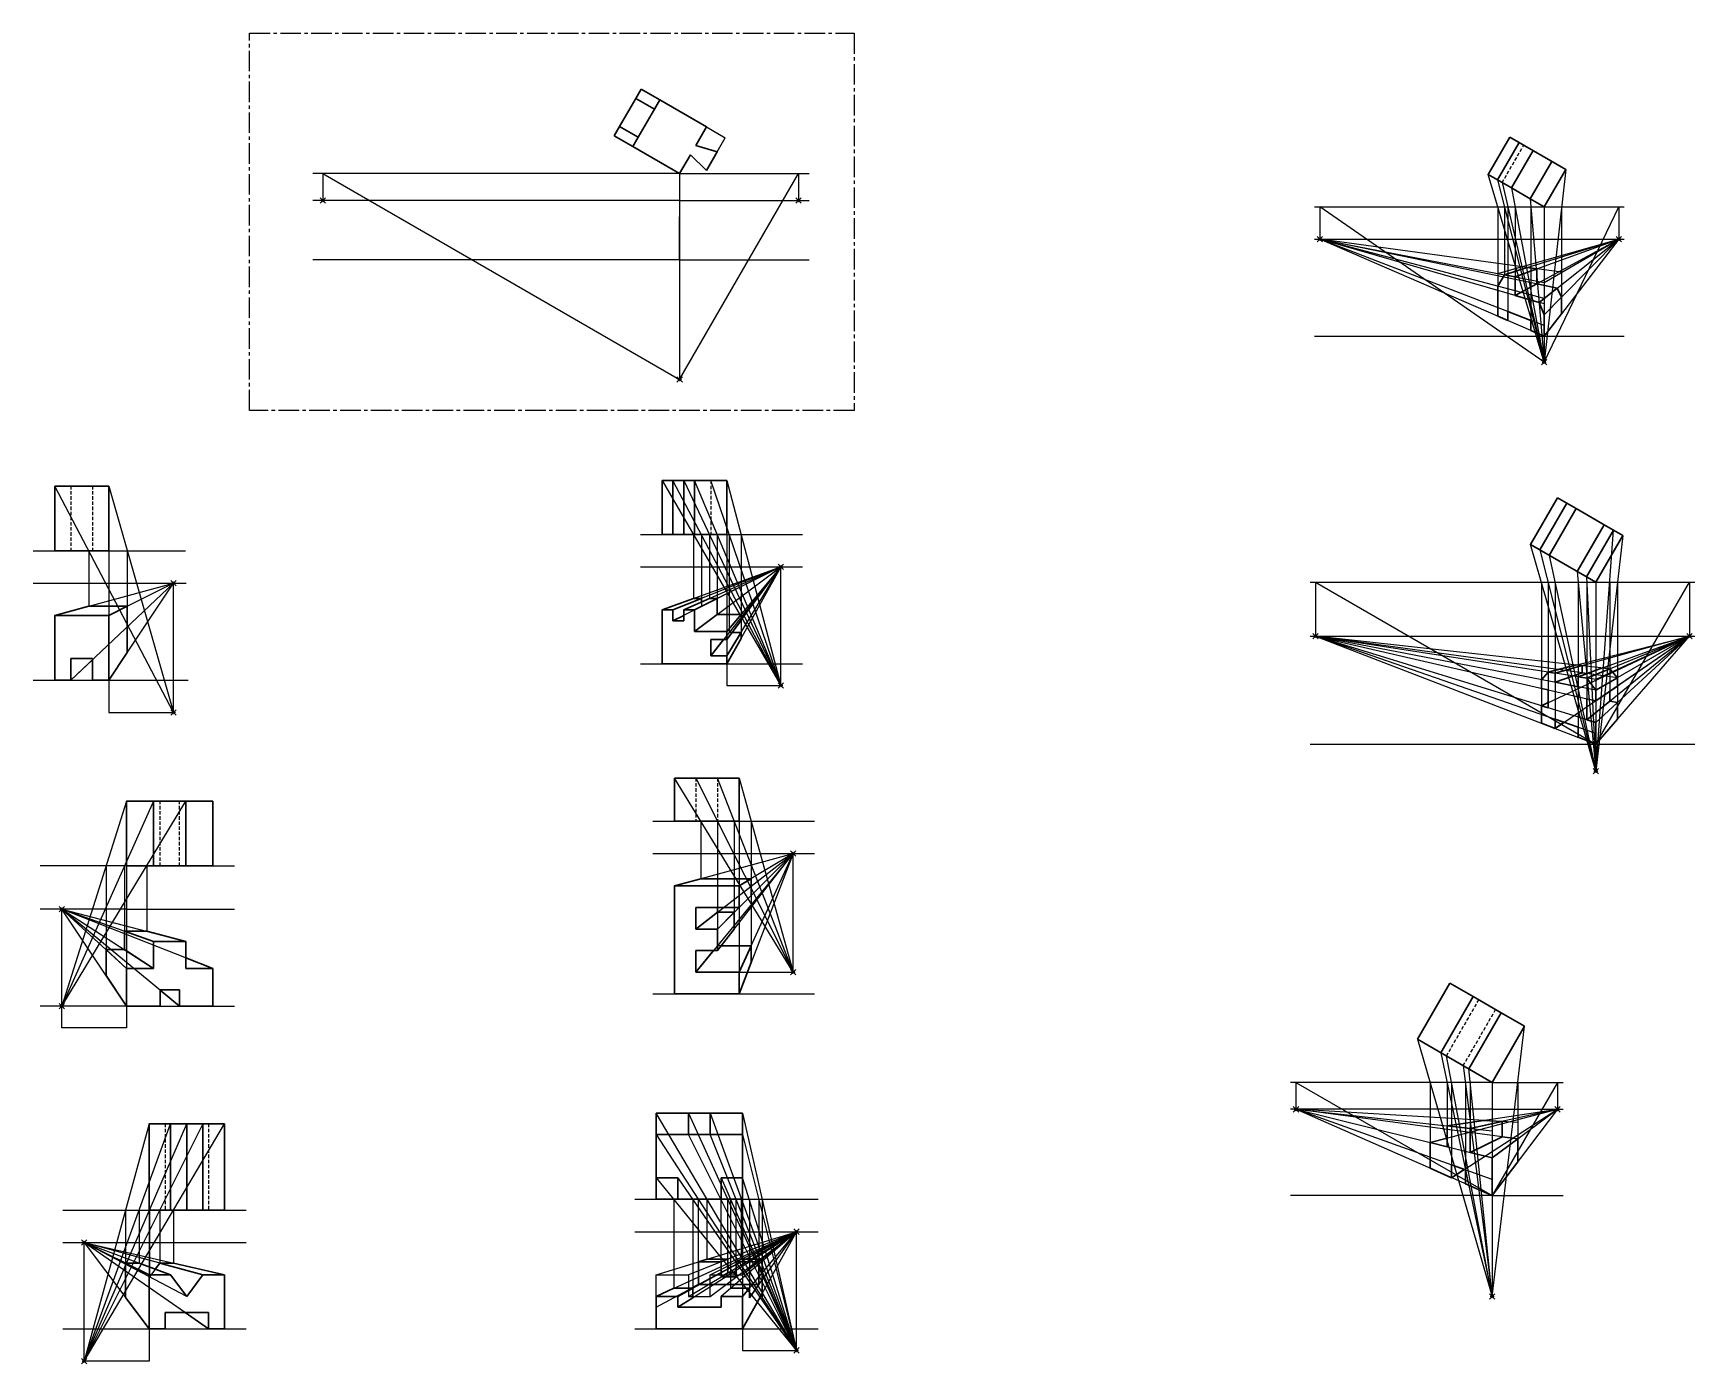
# Model space of a CAD drawing. Header units: millimetres. Extents: x 887 to 4237, y -436 to 829.
# Drawn here: x 887 to 2427, y -404 to 829 of the extents above; entities that cross this region are included whole.
import ezdxf

# ---------------------------------------------------------------- set-up
doc = ezdxf.new("R2010")
doc.units = ezdxf.units.MM
doc.header["$PDMODE"] = 35
doc.header["$PDSIZE"] = 2.5
doc.linetypes.add('CENTER2', pattern=[28.575, 19.05, -3.175, 3.175, -3.175])
doc.linetypes.add('HIDDEN2', pattern=[4.7625, 3.175, -1.5875])
doc.layers.get('0').update_dxf_attribs({"color": 20})
for name, color, linetype in [('center', 160, 'CENTER2'), ('construction', 8, 'Continuous'), ('hidden', 82, 'HIDDEN2')]:
    doc.layers.add(name, color=color, linetype=linetype)
doc.layers.add('object', color=250, linetype='Continuous', lineweight=30)

msp = doc.modelspace()

# ---------------------------------------------------------------- linework, layer by layer
for p, q in [((1486.3614086, 699.1557603), (1146.3614086, 699.1557603)), ((1155.7396315, 699.1557603), (1486.3614086, 508.2711883)), ((1155.7396315, 699.1557603), (1155.7396315, 674.1557603)), ((1486.3614086, 699.1557603), (1486.3614086, 508.2711883)), ((1486.3614086, 699.1557603), (1606.3614086, 699.1557603)), ((1486.3614086, 508.2711883), (1596.5686676, 699.1557603)), ((1596.5686676, 699.1557603), (1596.5686676, 674.1557603)), ((1486.3614086, 674.1557603), (1146.3614086, 674.1557603)), ((1486.3614086, 674.1557603), (1606.3614086, 674.1557603)), ((2074.7783002, 668.317178), (2361.9064294, 668.317178)), ((2287.6243971, 524.39413), (2079.7783002, 668.317178)), ((2079.7783002, 668.317178), (2079.7783002, 638.317178)), ((2287.6243971, 668.317178), (2287.6243971, 524.39413)), ((2287.6243971, 524.39413), (2356.9064294, 668.317178)), ((2356.9064294, 668.317178), (2356.9064294, 638.317178)), ((2074.7783002, 638.317178), (2361.9064294, 638.317178)), ((1486.3614086, 619.1557603), (1146.3614086, 619.1557603)), ((1486.3614086, 619.1557603), (1606.3614086, 619.1557603)), ((2074.7783002, 548.317178), (2361.9064294, 548.317178)), ((1450.1950635, 364.6014621), (1470.1950635, 364.6014621)), ((1530.1950635, 364.6014621), (1600.1950635, 364.6014621)), ((1530.1950635, 364.6014621), (1530.1950635, 224.6014621)), ((887.2548878, 349.490848), (907.2548878, 349.490848)), ((957.2548878, 349.490848), (1028.5253408, 349.490848)), ((957.2548878, 349.490848), (957.2548878, 199.490848)), ((1450.1950635, 334.6014621), (1470.1950635, 334.6014621)), ((1470.1950635, 334.6014621), (1530.1950635, 334.6014621)), ((1530.1950635, 334.6014621), (1600.1950635, 334.6014621)), ((1580.1950635, 224.6014621), (1580.1950635, 334.6014621)), ((887.2548878, 319.490848), (1029.1224644, 319.490848)), ((1017.2548878, 199.490848), (1017.2548878, 319.490848)), ((2070.7875481, 320.2400293), (2427.1977096, 320.2400293)), ((2075.7875481, 320.2400293), (2335.5951692, 170.2400293)), ((2075.7875481, 320.2400293), (2075.7875481, 270.2400293)), ((2335.5951692, 320.2400293), (2335.5951692, 145.2400293)), ((2335.5951692, 170.2400293), (2422.1977096, 320.2400293)), ((2422.1977096, 320.2400293), (2422.1977096, 270.2400293)), ((2070.7875481, 270.2400293), (2427.1977096, 270.2400293)), ((1450.1950635, 244.6014621), (1470.1950635, 244.6014621)), ((1530.1950635, 244.6014621), (1600.1950635, 244.6014621)), ((887.2548878, 229.490848), (907.2548878, 229.490848)), ((907.2548878, 229.490848), (957.2548878, 229.490848)), ((957.2548878, 229.490848), (1030.9138222, 229.490848)), ((1530.1950635, 224.6014621), (1580.1950635, 224.6014621)), ((957.2548878, 199.490848), (1017.2548878, 199.490848)), ((2070.7875481, 170.2400293), (2427.1977096, 170.2400293)), ((1461.48103, 98.8148195), (1481.48103, 98.8148195)), ((1541.48103, 98.8148195), (1611.48103, 98.8148195)), ((1541.48103, 98.8148195), (1541.48103, -41.1851805)), ((1461.48103, 68.8148195), (1481.48103, 68.8148195)), ((1481.48103, 68.8148195), (1541.48103, 68.8148195)), ((1541.48103, 68.8148195), (1611.48103, 68.8148195)), ((1591.48103, -41.1851805), (1591.48103, 68.8148195)), ((973.799575, 57.339198), (893.799575, 57.339198)), ((973.799575, 57.339198), (973.799575, -92.660802)), ((1053.799575, 57.339198), (1073.799575, 57.339198)), ((973.799575, 17.339198), (893.799575, 17.339198)), ((913.799575, -92.660802), (913.799575, 17.339198)), ((973.799575, 17.339198), (1053.799575, 17.339198)), ((1053.799575, 17.339198), (1073.799575, 17.339198)), ((1541.48103, -41.1851805), (1591.48103, -41.1851805)), ((1461.48103, -61.1851805), (1481.48103, -61.1851805)), ((1541.48103, -61.1851805), (1611.48103, -61.1851805)), ((973.799575, -72.660802), (893.799575, -72.660802)), ((973.799575, -72.660802), (1053.799575, -72.660802)), ((1053.799575, -72.660802), (1073.799575, -72.660802)), ((973.799575, -92.660802), (913.799575, -92.660802)), ((2239.4711598, -143.321431), (2052.605825, -143.321431)), ((2057.605825, -143.321431), (2239.4711598, -248.321431)), ((2057.605825, -143.321431), (2057.605825, -168.321431)), ((2239.4711598, -143.321431), (2239.4711598, -341.885495)), ((2239.4711598, -143.321431), (2305.092938, -143.321431)), ((2300.092938, -143.321431), (2239.4711598, -248.321431)), ((2300.092938, -143.321431), (2300.092938, -168.321431)), ((2239.4711598, -168.321431), (2052.605825, -168.321431)), ((2239.4711598, -168.321431), (2305.092938, -168.321431)), ((914.5560797, -261.7080425), (994.5560797, -261.7080425)), ((994.5560797, -261.7080425), (994.5560797, -401.7080425)), ((1064.5560797, -261.7080425), (1084.5560797, -261.7080425)), ((1444.7168303, -251.7483475), (1464.7168303, -251.7483475)), ((1544.7168303, -251.7483475), (1614.7168303, -251.7483475)), ((1544.7168303, -251.7483475), (1544.7168303, -391.7483475)), ((2239.4711598, -248.321431), (2052.605825, -248.321431)), ((2239.4711598, -248.321431), (2305.092938, -248.321431)), ((914.5560797, -291.7080425), (994.5560797, -291.7080425)), ((934.5560797, -401.7080425), (934.5560797, -291.7080425)), ((994.5560797, -291.7080425), (1064.5560797, -291.7080425)), ((1064.5560797, -291.7080425), (1084.5560797, -291.7080425)), ((1444.7168303, -281.7483475), (1464.7168303, -281.7483475)), ((1464.7168303, -281.7483475), (1544.7168303, -281.7483475)), ((1544.7168303, -281.7483475), (1614.7168303, -281.7483475)), ((1594.7168303, -391.7483475), (1594.7168303, -281.7483475)), ((914.5560797, -371.7080425), (994.5560797, -371.7080425)), ((994.5560797, -371.7080425), (1064.5560797, -371.7080425)), ((1064.5560797, -371.7080425), (1084.5560797, -371.7080425)), ((1444.7168303, -371.7483475), (1464.7168303, -371.7483475)), ((1544.7168303, -371.7483475), (1614.7168303, -371.7483475)), ((1544.7168303, -391.7483475), (1594.7168303, -391.7483475)), ((994.5560797, -401.7080425), (934.5560797, -401.7080425))]:
    msp.add_line(p, q)
for p in [(1155.7396315, 674.1557603), (1596.5686676, 674.1557603), (2079.7783002, 638.317178), (2356.9064294, 638.317178), (2287.6243971, 524.39413), (1486.3614086, 508.2711883), (1580.1950635, 334.6014621), (1017.2548878, 319.490848), (2075.7875481, 270.2400293), (2422.1977096, 270.2400293), (1580.1950635, 224.6014621), (1017.2548878, 199.490848), (2335.5951692, 145.2400293), (1591.48103, 68.8148195), (913.799575, 17.339198), (1591.48103, -41.1851805), (913.799575, -72.660802), (2057.605825, -168.321431), (2300.092938, -168.321431), (934.5560797, -291.7080425), (1594.7168303, -281.7483475), (2239.4711598, -341.885495), (934.5560797, -401.7080425), (1594.7168303, -391.7483475)]:
    msp.add_point(p)
at = {"layer": 'center'}
msp.add_lwpolyline([(1087.7543222, 829.2876556), (1647.9691711, 829.2876556), (1647.9691711, 479.6419553), (1087.7543222, 479.6419553)], close=True, dxfattribs=at)
at = {"layer": 'construction'}
for p, q in [((1511.3614086, 742.4570305), (1528.6819167, 732.4570305)), ((1521.1819167, 719.4666494), (1528.6819167, 732.4570305)), ((2287.6243971, 524.39413), (2235.6628728, 698.317178)), ((2244.3231269, 693.317178), (2287.6243971, 524.39413)), ((2307.6243971, 702.9581942), (2287.6243971, 524.39413)), ((2248.6532539, 690.817178), (2287.6243971, 524.39413)), ((2257.3135079, 685.817178), (2287.6243971, 524.39413)), ((2244.6257202, 668.317178), (2244.6257202, 566.9361513)), ((2250.7315582, 668.317178), (2250.7315582, 605.4172082)), ((2253.9220597, 668.317178), (2253.9220597, 604.8031959)), ((2260.5995353, 668.317178), (2260.5995353, 586.1185836)), ((2274.634016, 675.817178), (2287.6243971, 524.39413)), ((2275.277431, 668.317178), (2275.277431, 563.0695275)), ((2303.7444432, 668.317178), (2303.7444432, 584.6042758)), ((1486.3614086, 619.1557603), (1486.3614086, 659.1557603)), ((2079.7783002, 638.317178), (2287.6243971, 598.317178)), ((2303.7444432, 607.624091), (2079.7783002, 638.317178)), ((2275.277431, 553.6635712), (2079.7783002, 638.317178)), ((2287.6243971, 558.317178), (2079.7783002, 638.317178)), ((2287.6243971, 578.317178), (2079.7783002, 638.317178)), ((2287.6243971, 583.317178), (2079.7783002, 638.317178)), ((2299.8014282, 593.0880939), (2079.7783002, 638.317178)), ((2244.6257202, 606.5922772), (2356.9064294, 638.317178)), ((2260.5995353, 586.1185836), (2356.9064294, 638.317178)), ((2271.9259035, 611.9846126), (2356.9064294, 638.317178)), ((2280.70213, 610.7818885), (2356.9064294, 638.317178)), ((2282.8809388, 579.6864965), (2356.9064294, 638.317178)), ((2287.6243971, 598.317178), (2356.9064294, 638.317178)), ((2356.9064294, 638.317178), (2303.7444432, 569.2577323)), ((2356.9064294, 638.317178), (2303.7444432, 584.6042758)), ((1456.5982256, 619.1726505), (1456.5982256, 619.1557603)), ((2253.9220597, 604.8031959), (2253.9220597, 562.9107182)), ((2310.0876811, 590.973599), (2310.0550727, 590.9803021)), ((1017.2548878, 199.490848), (907.2548878, 409.490848)), ((957.2548878, 409.490848), (1017.2548878, 199.490848)), ((1470.1950635, 414.6014621), (1580.1950635, 224.6014621)), ((1580.1950635, 224.6014621), (1480.1950635, 414.6014621)), ((1490.1950635, 414.6014621), (1580.1950635, 224.6014621)), ((1580.1950635, 224.6014621), (1500.1950635, 414.6014621)), ((1580.1950635, 224.6014621), (1515.1950635, 414.6014621)), ((1530.1950635, 414.6014621), (1580.1950635, 224.6014621)), ((1499.1424319, 364.6014621), (1499.1424319, 334.6014621)), ((1506.510853, 364.6014621), (1506.510853, 334.6014621)), ((1513.879274, 364.6014621), (1513.879274, 334.6014621)), ((1521.2476951, 364.6014621), (1521.2476951, 334.6014621)), ((1532.3003267, 364.6014621), (1532.3003267, 334.6014621)), ((1543.3529582, 364.6014621), (1543.3529582, 334.6014621)), ((2335.5951692, 145.2400293), (2274.973391, 355.2400293)), ((2335.5951692, 145.2400293), (2351.9349152, 368.5412995)), ((2360.5951692, 363.5412995), (2335.5951692, 145.2400293)), ((938.6834593, 349.490848), (938.6834593, 319.490848)), ((974.397745, 349.490848), (974.397745, 319.490848)), ((2283.633645, 350.2400293), (2335.5951692, 145.2400293)), ((2292.293899, 345.2400293), (2335.5951692, 145.2400293)), ((1470.1950635, 294.6014621), (1580.1950635, 334.6014621)), ((1580.1950635, 334.6014621), (1480.1950635, 294.6014621)), ((1580.1950635, 334.6014621), (1480.1950635, 284.6014621)), ((1490.1950635, 294.6014621), (1580.1950635, 334.6014621)), ((1499.1424319, 334.6014621), (1499.1424319, 305.1277778)), ((1580.1950635, 334.6014621), (1500.1950635, 294.6014621)), ((1500.1950635, 274.6014621), (1580.1950635, 334.6014621)), ((1506.510853, 334.6014621), (1506.510853, 297.7593568)), ((1513.879274, 334.6014621), (1513.879274, 305.1277778)), ((1580.1950635, 334.6014621), (1515.1950635, 252.1014621)), ((1521.2476951, 334.6014621), (1521.2476951, 290.3909357)), ((1580.1950635, 334.6014621), (1530.1950635, 274.6014621)), ((1530.1950635, 267.1014621), (1580.1950635, 334.6014621)), ((1530.1950635, 252.1014621), (1580.1950635, 334.6014621)), ((1580.1950635, 334.6014621), (1530.1950635, 244.6014621)), ((1532.3003267, 334.6014621), (1532.3003267, 273.8119884)), ((1543.3529582, 334.6014621), (1543.3529582, 268.2856726)), ((2318.2746612, 330.2400293), (2335.5951692, 145.2400293)), ((2326.9349152, 325.2400293), (2335.5951692, 145.2400293)), ((907.2548878, 289.490848), (1017.2548878, 319.490848)), ((922.2548878, 229.490848), (1017.2548878, 319.490848)), ((938.6834593, 319.490848), (938.6834593, 298.0622765)), ((957.2548878, 229.490848), (1017.2548878, 319.490848)), ((1017.2548878, 319.490848), (957.2548878, 289.490848)), ((974.397745, 319.490848), (974.397745, 255.2051337)), ((2285.0770207, 320.2400293), (2285.0770207, 189.6844738)), ((2291.2377705, 320.2400293), (2291.2377705, 203.8985659)), ((2297.7065578, 320.2400293), (2297.7065578, 193.3650293)), ((2319.2109048, 320.2400293), (2319.2109048, 176.5463356)), ((2327.1754778, 320.2400293), (2327.1754778, 192.8326219)), ((2348.4005399, 320.2400293), (2348.4005399, 210.1230707)), ((2355.6362803, 320.2400293), (2355.6362803, 193.381511)), ((938.6834593, 298.0622765), (974.397745, 298.0622765)), ((1535.1658237, 273.8119884), (1532.3003267, 273.8119884)), ((2335.5951692, 230.2400293), (2075.7875481, 270.2400293)), ((2075.7875481, 270.2400293), (2335.5951692, 170.2400293)), ((2335.5951692, 190.2400293), (2075.7875481, 270.2400293)), ((2075.7875481, 270.2400293), (2335.5951692, 210.2400293)), ((2335.5951692, 220.2400293), (2075.7875481, 270.2400293)), ((2335.5951692, 180.2400293), (2075.7875481, 270.2400293)), ((2348.4005399, 240.18155), (2075.7875481, 270.2400293)), ((2322.8628015, 236.3112748), (2075.7875481, 270.2400293)), ((2285.0770207, 205.7955849), (2422.1977096, 270.2400293)), ((2291.2377705, 237.0692976), (2422.1977096, 270.2400293)), ((2297.7065578, 184.8233626), (2422.1977096, 270.2400293)), ((2422.1977096, 270.2400293), (2297.7065578, 236.0733626)), ((2319.2109048, 232.7625518), (2422.1977096, 270.2400293)), ((2327.1754778, 192.8326219), (2422.1977096, 270.2400293)), ((2327.1754778, 231.5363256), (2422.1977096, 270.2400293)), ((2335.5951692, 170.2400293), (2422.1977096, 270.2400293)), ((2422.1977096, 270.2400293), (2335.5951692, 230.2400293)), ((2422.1977096, 270.2400293), (2335.5951692, 190.2400293)), ((2335.5951692, 210.2400293), (2422.1977096, 270.2400293)), ((2422.1977096, 270.2400293), (2335.5951692, 220.2400293)), ((2355.6362803, 231.8107702), (2327.2914865, 235.7031209)), ((1591.48103, -41.1851805), (1481.48103, 138.8148195)), ((1501.48103, 138.8148195), (1591.48103, -41.1851805)), ((1591.48103, -41.1851805), (1521.48103, 138.8148195)), ((1541.48103, 138.8148195), (1591.48103, -41.1851805)), ((973.799575, 117.339198), (913.799575, -72.660802)), ((998.799575, 117.339198), (913.799575, -72.660802)), ((913.799575, -72.660802), (1028.799575, 117.339198)), ((1505.9254744, 98.8148195), (1505.9254744, 68.8148195)), ((1521.48103, 98.8148195), (1521.48103, 68.8148195)), ((1537.0365855, 98.8148195), (1537.0365855, 68.8148195)), ((1552.5921411, 98.8148195), (1552.5921411, 68.8148195)), ((1481.48103, 38.8148195), (1591.48103, 68.8148195)), ((1501.48103, -1.1851805), (1591.48103, 68.8148195)), ((1591.48103, 68.8148195), (1501.48103, -41.1851805)), ((1505.9254744, 68.8148195), (1505.9254744, 45.4814862)), ((1591.48103, 68.8148195), (1521.48103, -1.1851805)), ((1521.48103, -21.1851805), (1591.48103, 68.8148195)), ((1521.48103, 68.8148195), (1521.48103, -1.1851805)), ((1537.0365855, 68.8148195), (1537.0365855, -1.1851805)), ((1591.48103, 68.8148195), (1541.48103, 38.8148195)), ((1541.48103, 18.8148195), (1591.48103, 68.8148195)), ((1541.48103, -41.1851805), (1591.48103, 68.8148195)), ((1591.48103, 68.8148195), (1541.48103, -61.1851805)), ((1552.5921411, 68.8148195), (1552.5921411, -32.2962916)), ((954.8522066, 57.339198), (954.8522066, -44.2397493)), ((971.9574698, 57.339198), (971.9574698, -20.2923809)), ((992.4837855, 57.339198), (992.4837855, -3.1871178)), ((973.799575, -37.660802), (913.799575, 17.339198)), ((913.799575, 17.339198), (998.799575, -37.660802)), ((998.799575, -12.660802), (913.799575, 17.339198)), ((973.799575, -72.660802), (913.799575, 17.339198)), ((913.799575, 17.339198), (1028.799575, -12.660802)), ((1022.799575, -72.660802), (913.799575, 17.339198)), ((1053.799575, -37.660802), (913.799575, 17.339198)), ((1524.9378201, -16.740736), (1521.48103, -16.740736)), ((2239.4711598, -341.885495), (2269.4711598, -91.3599068)), ((2170.1891275, -103.321431), (2239.4711598, -341.885495)), ((2191.8397626, -115.821431), (2239.4711598, -341.885495)), ((2239.4711598, -341.885495), (2197.035915, -118.821431)), ((2212.6243723, -127.821431), (2239.4711598, -341.885495)), ((2239.4711598, -341.885495), (2217.8205247, -130.821431)), ((2181.8056352, -143.321431), (2181.8056352, -222.9551787)), ((2197.6339759, -143.321431), (2197.6339759, -202.9694127)), ((2201.6967442, -143.321431), (2201.6967442, -231.7049975)), ((2214.5683006, -143.321431), (2214.5683006, -237.3670139)), ((2219.1027559, -143.321431), (2219.1027559, -208.2815581)), ((2263.2488583, -143.321431), (2263.2488583, -216.9430066)), ((2239.4711598, -248.321431), (2057.605825, -168.321431)), ((2057.605825, -168.321431), (2239.4711598, -188.321431)), ((2263.2488583, -180.4768249), (2057.605825, -168.321431)), ((2239.4711598, -233.321431), (2057.605825, -168.321431)), ((2057.605825, -168.321431), (2239.4711598, -213.321431)), ((2248.6078892, -193.7238816), (2057.605825, -168.321431)), ((2181.8056352, -199.0529141), (2300.092938, -168.321431)), ((2197.6339759, -183.720534), (2300.092938, -168.321431)), ((2201.6967442, -231.7049975), (2300.092938, -168.321431)), ((2300.092938, -168.321431), (2219.1027559, -186.0814875)), ((2300.092938, -168.321431), (2239.4711598, -248.321431)), ((2239.4711598, -213.321431), (2300.092938, -168.321431)), ((994.5560797, -181.7080425), (934.5560797, -401.7080425)), ((934.5560797, -401.7080425), (1014.5560797, -181.7080425)), ((1044.5560797, -181.7080425), (934.5560797, -401.7080425)), ((934.5560797, -401.7080425), (1064.5560797, -181.7080425)), ((934.5560797, -401.7080425), (1029.5560797, -181.7080425)), ((1594.7168303, -391.7483475), (1464.7168303, -171.7483475)), ((1494.7168303, -171.7483475), (1594.7168303, -391.7483475)), ((1514.7168303, -171.7483475), (1594.7168303, -391.7483475)), ((1544.7168303, -171.7483475), (1594.7168303, -391.7483475)), ((1464.7168303, -191.7483475), (1594.7168303, -391.7483475)), ((1594.7168303, -391.7483475), (1494.7168303, -191.7483475)), ((1594.7168303, -391.7483475), (1514.7168303, -191.7483475)), ((1544.7168303, -191.7483475), (1594.7168303, -391.7483475)), ((2239.4711598, -248.321431), (2239.4711598, -213.321431)), ((1464.7168303, -231.7483475), (1594.7168303, -391.7483475)), ((1484.7168303, -231.7483475), (1594.7168303, -391.7483475)), ((1524.7168303, -231.7483475), (1594.7168303, -391.7483475)), ((1594.7168303, -391.7483475), (1544.7168303, -231.7483475)), ((2239.4711598, -248.321431), (2239.4711598, -233.321431)), ((972.7378978, -261.7080425), (972.7378978, -342.6171335)), ((985.4651706, -261.7080425), (985.4651706, -310.7989516)), ((995.0106251, -261.7080425), (995.0106251, -323.5262244)), ((1004.5560797, -261.7080425), (1004.5560797, -310.7989516)), ((1017.2833524, -261.7080425), (1017.2833524, -310.7989516)), ((1480.9668303, -251.7483475), (1480.9668303, -334.2483475)), ((1498.4668303, -251.7483475), (1498.4668303, -342.9983475)), ((1503.7168303, -309.7483475), (1503.7168303, -251.7483475)), ((1511.9895575, -307.2028929), (1511.9895575, -251.7483475)), ((1524.7168303, -309.7483475), (1524.7168303, -251.7483475)), ((1531.0804666, -307.2028929), (1531.0804666, -251.7483475)), ((1533.4668303, -251.7483475), (1533.4668303, -334.2483475)), ((1538.7168303, -309.7483475), (1538.7168303, -251.7483475)), ((1543.8077394, -307.2028929), (1543.8077394, -251.7483475)), ((1550.9668303, -251.7483475), (1550.9668303, -342.9983475)), ((1559.7168303, -251.7483475), (1559.7168303, -330.7483475)), ((1562.8986484, -251.7483475), (1562.8986484, -342.4250132)), ((994.5560797, -321.7080425), (934.5560797, -291.7080425)), ((934.5560797, -291.7080425), (994.5560797, -371.7080425)), ((1049.5560797, -371.7080425), (934.5560797, -291.7080425)), ((934.5560797, -291.7080425), (1014.5560797, -321.7080425)), ((1044.5560797, -321.7080425), (934.5560797, -291.7080425)), ((934.5560797, -291.7080425), (1064.5560797, -321.7080425)), ((1029.5560797, -341.7080425), (934.5560797, -291.7080425)), ((1464.7168303, -321.7483475), (1594.7168303, -281.7483475)), ((1464.7168303, -341.7483475), (1594.7168303, -281.7483475)), ((1464.7168303, -351.7483475), (1594.7168303, -281.7483475)), ((1594.7168303, -281.7483475), (1484.7168303, -341.7483475)), ((1484.7168303, -351.7483475), (1594.7168303, -281.7483475)), ((1594.7168303, -281.7483475), (1494.7168303, -321.7483475)), ((1494.7168303, -341.7483475), (1594.7168303, -281.7483475)), ((1514.7168303, -321.7483475), (1594.7168303, -281.7483475)), ((1514.7168303, -341.7483475), (1594.7168303, -281.7483475)), ((1594.7168303, -281.7483475), (1524.7168303, -341.7483475)), ((1594.7168303, -281.7483475), (1544.7168303, -321.7483475)), ((1544.7168303, -341.7483475), (1594.7168303, -281.7483475)), ((1544.7168303, -371.7483475), (1594.7168303, -281.7483475)), ((1550.9668303, -342.9983475), (1594.7168303, -281.7483475)), ((1004.5560797, -310.7989516), (995.0106251, -323.5262244)), ((1464.7168303, -341.7483475), (1464.7168303, -321.7483475)), ((1464.7168303, -321.7483475), (1494.7168303, -321.7483475)), ((1494.7168303, -321.7483475), (1494.7168303, -341.7483475)), ((1514.7168303, -341.7483475), (1514.7168303, -321.7483475)), ((1514.7168303, -321.7483475), (1544.7168303, -321.7483475)), ((1544.7168303, -321.7483475), (1544.7168303, -341.7483475)), ((1494.7168303, -341.7483475), (1514.7168303, -341.7483475))]:
    msp.add_line(p, q, dxfattribs=at)
at = {"layer": 'hidden'}
for p, q in [((2248.6532539, 690.817178), (2268.6532539, 725.4581942)), ((922.2548878, 409.490848), (922.2548878, 349.490848)), ((942.2548878, 409.490848), (942.2548878, 349.490848)), ((1515.1950635, 414.6014621), (1515.1950635, 364.6014621)), ((1501.48103, 138.8148195), (1501.48103, 98.8148195)), ((1521.48103, 138.8148195), (1521.48103, 98.8148195)), ((1004.799575, 57.339198), (1004.799575, 117.339198)), ((1022.799575, 57.339198), (1022.799575, 117.339198)), ((2197.035915, -118.821431), (2227.035915, -66.8599068)), ((2212.6243723, -127.821431), (2242.6243723, -75.8599068)), ((1009.5560797, -181.7080425), (1009.5560797, -261.7080425)), ((1049.5560797, -181.7080425), (1049.5560797, -261.7080425))]:
    msp.add_line(p, q, dxfattribs=at)
at = {"layer": 'object'}
for p, q in [((1450.7396304, 777.4570305), (1445.7396304, 768.7967764)), ((1468.0601384, 767.4570305), (1450.7396304, 777.4570305)), ((1445.7396304, 768.7967764), (1430.7396304, 742.8160143)), ((1445.7396304, 768.7967764), (1463.0601384, 758.7967764)), ((1448.0601384, 732.8160143), (1463.0601384, 758.7967764)), ((1463.0601384, 758.7967764), (1468.0601384, 767.4570305)), ((1468.0601384, 767.4570305), (1511.3614086, 742.4570305)), ((1430.7396304, 742.8160143), (1425.7396304, 734.1557603)), ((1430.7396304, 742.8160143), (1448.0601384, 732.8160143)), ((1511.3614086, 742.4570305), (1501.3614086, 725.1365224)), ((1425.7396304, 734.1557603), (1443.0601384, 724.1557603)), ((1443.0601384, 724.1557603), (1448.0601384, 732.8160143)), ((1443.0601384, 724.1557603), (1486.3614086, 699.1557603)), ((1501.3614086, 725.1365224), (1521.1819167, 719.4666494)), ((2235.6628728, 698.317178), (2255.6628728, 732.9581942)), ((2244.3231269, 693.317178), (2264.3231269, 727.9581942)), ((2255.6628728, 732.9581942), (2307.6243971, 702.9581942)), ((1486.3614086, 699.1557603), (1496.3614086, 716.4762684)), ((1511.1819167, 702.1461413), (1496.3614086, 716.4762684)), ((1516.1819167, 710.8063954), (1511.1819167, 702.1461413)), ((1516.1819167, 710.8063954), (1521.1819167, 719.4666494)), ((2257.3135079, 685.817178), (2277.3135079, 720.4581942)), ((2274.634016, 675.817178), (2294.634016, 710.4581942)), ((2244.3231269, 693.317178), (2235.6628728, 698.317178)), ((2248.6532539, 690.817178), (2244.3231269, 693.317178)), ((2307.6243971, 702.9581942), (2287.6243971, 668.317178)), ((2257.3135079, 685.817178), (2248.6532539, 690.817178)), ((2274.634016, 675.817178), (2257.3135079, 685.817178)), ((2287.6243971, 668.317178), (2274.634016, 675.817178)), ((2244.6257202, 594.6954395), (2250.7315582, 605.4172082)), ((2250.7315582, 605.4172082), (2271.9259035, 611.9846126)), ((2250.7315582, 605.4172082), (2260.5995353, 603.5181151)), ((2260.5995353, 603.5181151), (2280.70213, 610.7818885)), ((2260.5995353, 586.1185836), (2260.5995353, 603.5181151)), ((2280.70213, 610.7818885), (2271.9259035, 611.9846126)), ((2280.70213, 610.7818885), (2280.70213, 597.0142438)), ((2244.6257202, 566.9361513), (2244.6257202, 594.6954395)), ((2280.70213, 597.0142438), (2260.5995353, 586.1185836)), ((2260.5995353, 586.1185836), (2282.8809388, 579.6864965)), ((2299.8014282, 593.0880939), (2280.70213, 597.0142438)), ((2299.8014282, 593.0880939), (2282.8809388, 579.6864965)), ((2303.7444432, 584.6042758), (2299.8014282, 593.0880939)), ((2275.277431, 563.0695275), (2253.9220597, 571.2892137)), ((2253.9220597, 571.2892137), (2253.9220597, 562.9107182)), ((2287.6243971, 568.317178), (2282.8809388, 579.6864965)), ((2303.7444432, 584.6042758), (2287.6243971, 568.317178)), ((2303.7444432, 584.6042758), (2303.7444432, 569.2577323)), ((2253.9220597, 562.9107182), (2244.6257202, 566.9361513)), ((2275.277431, 563.0695275), (2275.277431, 553.6635712)), ((2303.7444432, 569.2577323), (2287.6243971, 548.317178)), ((2287.6243971, 548.317178), (2287.6243971, 568.317178)), ((2287.6243971, 548.317178), (2275.277431, 553.6635712)), ((907.2548878, 349.490848), (907.2548878, 409.490848)), ((907.2548878, 409.490848), (922.2548878, 409.490848)), ((922.2548878, 409.490848), (942.2548878, 409.490848)), ((942.2548878, 409.490848), (957.2548878, 409.490848)), ((957.2548878, 409.490848), (957.2548878, 349.490848)), ((1470.1950635, 364.6014621), (1470.1950635, 414.6014621)), ((1470.1950635, 414.6014621), (1480.1950635, 414.6014621)), ((1480.1950635, 414.6014621), (1490.1950635, 414.6014621)), ((1480.1950635, 414.6014621), (1480.1950635, 364.6014621)), ((1490.1950635, 414.6014621), (1500.1950635, 414.6014621)), ((1490.1950635, 414.6014621), (1490.1950635, 364.6014621)), ((1500.1950635, 414.6014621), (1530.1950635, 414.6014621)), ((1500.1950635, 414.6014621), (1500.1950635, 364.6014621)), ((1530.1950635, 414.6014621), (1530.1950635, 364.6014621)), ((2299.973391, 398.5412995), (2274.973391, 355.2400293)), ((2308.633645, 393.5412995), (2283.633645, 350.2400293)), ((2317.293899, 388.5412995), (2292.293899, 345.2400293)), ((2308.633645, 393.5412995), (2299.973391, 398.5412995)), ((2317.293899, 388.5412995), (2308.633645, 393.5412995)), ((2343.2746612, 373.5412995), (2317.293899, 388.5412995)), ((2343.2746612, 373.5412995), (2318.2746612, 330.2400293)), ((2351.9349152, 368.5412995), (2343.2746612, 373.5412995)), ((1470.1950635, 364.6014621), (1530.1950635, 364.6014621)), ((2274.973391, 355.2400293), (2335.5951692, 320.2400293)), ((2351.9349152, 368.5412995), (2326.9349152, 325.2400293)), ((2335.5951692, 320.2400293), (2360.5951692, 363.5412995)), ((2360.5951692, 363.5412995), (2351.9349152, 368.5412995)), ((907.2548878, 349.490848), (957.2548878, 349.490848)), ((907.2548878, 289.490848), (938.6834593, 298.0622765)), ((938.6834593, 298.0622765), (974.397745, 298.0622765)), ((974.397745, 298.0622765), (957.2548878, 289.490848)), ((974.397745, 255.2051337), (974.397745, 298.0622765)), ((1499.1424319, 305.1277778), (1470.1950635, 294.6014621)), ((1470.1950635, 244.6014621), (1470.1950635, 294.6014621)), ((1470.1950635, 294.6014621), (1480.1950635, 294.6014621)), ((1480.1950635, 294.6014621), (1506.510853, 305.1277778)), ((1480.1950635, 294.6014621), (1480.1950635, 284.6014621)), ((1490.1950635, 294.6014621), (1513.879274, 305.1277778)), ((1490.1950635, 284.6014621), (1490.1950635, 294.6014621)), ((1490.1950635, 294.6014621), (1500.1950635, 294.6014621)), ((1506.510853, 305.1277778), (1499.1424319, 305.1277778)), ((1521.2476951, 305.1277778), (1500.1950635, 294.6014621)), ((1500.1950635, 294.6014621), (1500.1950635, 274.6014621)), ((1506.510853, 305.1277778), (1506.510853, 301.852924)), ((1513.879274, 305.1277778), (1521.2476951, 305.1277778)), ((1521.2476951, 290.3909357), (1521.2476951, 305.1277778)), ((907.2548878, 229.490848), (907.2548878, 289.490848)), ((907.2548878, 289.490848), (957.2548878, 289.490848)), ((957.2548878, 289.490848), (957.2548878, 229.490848)), ((1490.1950635, 289.6014621), (1480.1950635, 284.6014621)), ((1480.1950635, 284.6014621), (1490.1950635, 284.6014621)), ((1521.2476951, 290.3909357), (1500.1950635, 274.6014621)), ((1543.3529582, 290.3909357), (1521.2476951, 290.3909357)), ((1543.3529582, 290.3909357), (1530.1950635, 274.6014621)), ((1530.1950635, 267.1014621), (1543.3529582, 284.8646199)), ((1543.3529582, 284.8646199), (1543.3529582, 290.3909357)), ((1500.1950635, 274.6014621), (1530.1950635, 274.6014621)), ((1530.1950635, 267.1014621), (1515.1950635, 267.1014621)), ((1515.1950635, 267.1014621), (1515.1950635, 252.1014621)), ((1515.1950635, 252.1014621), (1527.0132453, 267.1014621)), ((1530.1950635, 274.6014621), (1530.1950635, 267.1014621)), ((1543.3529582, 273.8119884), (1530.1950635, 252.1014621)), ((1530.1950635, 244.6014621), (1543.3529582, 268.2856726)), ((1543.3529582, 273.8119884), (1535.1658237, 273.8119884)), ((1543.3529582, 268.2856726), (1543.3529582, 273.8119884)), ((922.2548878, 229.490848), (922.2548878, 249.490848)), ((922.2548878, 249.490848), (942.2548878, 249.490848)), ((922.2548878, 229.490848), (942.2548878, 248.4382164)), ((942.2548878, 249.490848), (942.2548878, 229.490848)), ((957.2548878, 229.490848), (974.397745, 255.2051337)), ((1515.1950635, 252.1014621), (1530.1950635, 252.1014621)), ((1530.1950635, 252.1014621), (1530.1950635, 244.6014621)), ((1470.1950635, 244.6014621), (1530.1950635, 244.6014621)), ((2285.0770207, 229.9622515), (2291.2377705, 237.0692976)), ((2291.2377705, 237.0692976), (2317.1353388, 243.6288707)), ((2291.2377705, 237.0692976), (2297.7065578, 236.0733626)), ((2322.9143965, 242.9916681), (2297.7065578, 236.0733626)), ((2322.9143965, 236.3041897), (2297.7065578, 227.531696)), ((2297.7065578, 236.0733626), (2297.7065578, 227.531696)), ((2317.1353388, 243.6288707), (2322.9143965, 242.9916681)), ((2319.2109048, 232.7625518), (2341.6449469, 240.9264259)), ((2327.1754778, 231.5363256), (2319.2109048, 232.7625518)), ((2319.2109048, 223.3931825), (2319.2109048, 232.7625518)), ((2327.2914865, 235.7031209), (2322.8628015, 236.3112748)), ((2322.9143965, 242.9916681), (2322.9143965, 236.3041897)), ((2348.4005399, 240.18155), (2327.1754778, 231.5363256)), ((2335.5951692, 220.2400293), (2327.1754778, 231.5363256)), ((2355.6362803, 231.8107702), (2335.5951692, 220.2400293)), ((2341.6449469, 240.9264259), (2348.4005399, 240.18155)), ((2348.4005399, 240.18155), (2355.6362803, 231.8107702)), ((2355.6362803, 224.1249184), (2355.6362803, 231.8107702)), ((907.2548878, 229.490848), (922.2548878, 229.490848)), ((942.2548878, 229.490848), (957.2548878, 229.490848)), ((942.2548878, 229.490848), (957.2548878, 229.490848)), ((2285.0770207, 221.906696), (2285.0770207, 229.9622515)), ((2291.2377705, 220.4839318), (2285.0770207, 221.906696)), ((2291.2377705, 203.8985659), (2291.2377705, 220.4839318)), ((2297.7065578, 227.531696), (2319.2109048, 223.3931825)), ((2335.5951692, 210.2400293), (2355.6362803, 224.1249184)), ((2335.5951692, 210.2400293), (2335.5951692, 220.2400293)), ((2348.4005399, 210.1230707), (2348.4005399, 219.1118504)), ((2285.0770207, 205.7955849), (2291.2377705, 208.6910349)), ((2285.0770207, 189.6844738), (2285.0770207, 205.7955849)), ((2291.2377705, 203.8985659), (2285.0770207, 205.7955849)), ((2335.5951692, 210.2400293), (2327.1754778, 212.1844738)), ((2327.1754778, 212.1844738), (2327.1754778, 192.8326219)), ((2327.1754778, 192.8326219), (2348.4005399, 210.1230707)), ((2335.5951692, 190.2400293), (2355.6362803, 208.7532147)), ((2348.4005399, 210.1230707), (2355.6362803, 208.7532147)), ((2355.6362803, 208.7532147), (2355.6362803, 193.381511)), ((2297.7065578, 184.8233626), (2285.0770207, 189.6844738)), ((2297.7065578, 193.3650293), (2297.7065578, 184.8233626)), ((2319.2109048, 185.915705), (2297.7065578, 193.3650293)), ((2297.7065578, 184.8233626), (2305.9790655, 190.4993486)), ((2319.2109048, 176.5463356), (2319.2109048, 185.915705)), ((2327.1754778, 192.8326219), (2335.5951692, 190.2400293)), ((2355.6362803, 193.381511), (2335.5951692, 170.2400293)), ((2335.5951692, 170.2400293), (2335.5951692, 190.2400293)), ((2335.5951692, 170.2400293), (2319.2109048, 176.5463356)), ((1481.48103, 98.8148195), (1481.48103, 138.8148195)), ((1481.48103, 138.8148195), (1501.48103, 138.8148195)), ((1501.48103, 138.8148195), (1521.48103, 138.8148195)), ((1521.48103, 138.8148195), (1541.48103, 138.8148195)), ((1541.48103, 138.8148195), (1541.48103, 98.8148195)), ((973.799575, 57.339198), (973.799575, 117.339198)), ((973.799575, 117.339198), (998.799575, 117.339198)), ((998.799575, 117.339198), (1028.799575, 117.339198)), ((998.799575, 117.339198), (998.799575, 57.339198)), ((1028.799575, 117.339198), (1053.799575, 117.339198)), ((1028.799575, 117.339198), (1028.799575, 57.339198)), ((1053.799575, 117.339198), (1053.799575, 57.339198)), ((1481.48103, 98.8148195), (1541.48103, 98.8148195)), ((973.799575, 57.339198), (1053.799575, 57.339198)), ((1481.48103, 38.8148195), (1505.9254744, 45.4814862)), ((1481.48103, -61.1851805), (1481.48103, 38.8148195)), ((1481.48103, 38.8148195), (1541.48103, 38.8148195)), ((1505.9254744, 45.4814862), (1552.5921411, 45.4814862)), ((1552.5921411, 45.4814862), (1541.48103, 38.8148195)), ((1541.48103, 38.8148195), (1541.48103, 18.8148195)), ((1552.5921411, 29.9259306), (1552.5921411, 45.4814862)), ((1541.48103, 18.8148195), (1501.48103, 18.8148195)), ((1501.48103, 18.8148195), (1501.48103, -1.1851805)), ((1521.48103, 14.3703751), (1521.48103, 18.8148195)), ((1541.48103, 18.8148195), (1552.5921411, 29.9259306)), ((1521.48103, 14.3703751), (1501.48103, -1.1851805)), ((1537.0365855, 14.3703751), (1521.48103, -1.1851805)), ((1537.0365855, 14.3703751), (1521.48103, 14.3703751)), ((1537.0365855, -1.1851805), (1537.0365855, 14.3703751)), ((971.9574698, -20.2923809), (971.9574698, -3.1871178)), ((971.9574698, -3.1871178), (992.4837855, -3.1871178)), ((998.799575, -12.660802), (971.9574698, -3.1871178)), ((1028.799575, -12.660802), (992.4837855, -3.1871178)), ((998.799575, -37.660802), (998.799575, -12.660802)), ((998.799575, -12.660802), (1028.799575, -12.660802)), ((1028.799575, -12.660802), (1028.799575, -37.660802)), ((1501.48103, -1.1851805), (1521.48103, -1.1851805)), ((1521.48103, -1.1851805), (1521.48103, -21.1851805)), ((1521.48103, -21.1851805), (1537.0365855, -1.1851805)), ((954.8522066, -44.2397493), (954.8522066, -20.2923809)), ((954.8522066, -20.2923809), (971.9574698, -20.2923809)), ((973.799575, -37.660802), (954.8522066, -20.2923809)), ((998.799575, -37.660802), (971.9574698, -20.2923809)), ((1053.799575, -37.660802), (1028.799575, -27.8393734)), ((1521.48103, -21.1851805), (1501.48103, -21.1851805)), ((1501.48103, -21.1851805), (1501.48103, -41.1851805)), ((1501.48103, -41.1851805), (1517.8446664, -21.1851805)), ((1552.5921411, -16.740736), (1524.9378201, -16.740736)), ((1552.5921411, -16.740736), (1541.48103, -41.1851805)), ((1552.5921411, -32.2962916), (1552.5921411, -16.740736)), ((973.799575, -72.660802), (954.8522066, -44.2397493)), ((973.799575, -72.660802), (973.799575, -37.660802)), ((973.799575, -37.660802), (998.799575, -37.660802)), ((1028.799575, -37.660802), (1053.799575, -37.660802)), ((1053.799575, -37.660802), (1053.799575, -72.660802)), ((1501.48103, -41.1851805), (1541.48103, -41.1851805)), ((1541.48103, -61.1851805), (1552.5921411, -32.2962916)), ((1541.48103, -41.1851805), (1541.48103, -61.1851805)), ((1022.799575, -57.660802), (1004.799575, -57.660802)), ((1004.799575, -57.660802), (1004.799575, -72.660802)), ((1022.799575, -72.660802), (1004.799575, -57.7984167)), ((1022.799575, -72.660802), (1022.799575, -57.660802)), ((1481.48103, -61.1851805), (1541.48103, -61.1851805)), ((2170.1891275, -103.321431), (2200.1891275, -51.3599068)), ((2200.1891275, -51.3599068), (2221.8397626, -63.8599068)), ((1004.799575, -72.660802), (973.799575, -72.660802)), ((1053.799575, -72.660802), (1022.799575, -72.660802)), ((2221.8397626, -63.8599068), (2191.8397626, -115.821431)), ((2221.8397626, -63.8599068), (2247.8205247, -78.8599068)), ((2247.8205247, -78.8599068), (2217.8205247, -130.821431)), ((2269.4711598, -91.3599068), (2239.4711598, -143.321431)), ((2247.8205247, -78.8599068), (2269.4711598, -91.3599068)), ((2170.1891275, -103.321431), (2239.4711598, -143.321431)), ((994.5560797, -261.7080425), (994.5560797, -181.7080425)), ((994.5560797, -181.7080425), (1009.5560797, -181.7080425)), ((1009.5560797, -181.7080425), (1014.5560797, -181.7080425)), ((1014.5560797, -181.7080425), (1014.5560797, -261.7080425)), ((1014.5560797, -181.7080425), (1044.5560797, -181.7080425)), ((1029.5560797, -181.7080425), (1029.5560797, -261.7080425)), ((1049.5560797, -181.7080425), (1044.5560797, -181.7080425)), ((1044.5560797, -181.7080425), (1044.5560797, -261.7080425)), ((1064.5560797, -181.7080425), (1049.5560797, -181.7080425)), ((1064.5560797, -261.7080425), (1064.5560797, -181.7080425)), ((1464.7168303, -191.7483475), (1464.7168303, -171.7483475)), ((1464.7168303, -171.7483475), (1494.7168303, -171.7483475)), ((1494.7168303, -171.7483475), (1494.7168303, -191.7483475)), ((1494.7168303, -171.7483475), (1514.7168303, -171.7483475)), ((1514.7168303, -171.7483475), (1514.7168303, -191.7483475)), ((1514.7168303, -171.7483475), (1544.7168303, -171.7483475)), ((1544.7168303, -171.7483475), (1544.7168303, -191.7483475)), ((2231.6454286, -178.6087717), (2197.6339759, -183.720534)), ((2219.1027559, -186.0814875), (2197.6339759, -183.720534)), ((2197.6339759, -183.720534), (2197.6339759, -202.9694127)), ((2219.1027559, -186.0814875), (2248.6078892, -179.611409)), ((2248.6078892, -179.611409), (2231.6454286, -178.6087717)), ((2248.6078892, -179.611409), (2248.6078892, -193.7238816)), ((1464.7168303, -231.7483475), (1464.7168303, -191.7483475)), ((1494.7168303, -191.7483475), (1464.7168303, -191.7483475)), ((1514.7168303, -191.7483475), (1494.7168303, -191.7483475)), ((1544.7168303, -191.7483475), (1514.7168303, -191.7483475)), ((1544.7168303, -191.7483475), (1544.7168303, -251.7483475)), ((2181.8056352, -199.0529141), (2197.6339759, -194.9406521)), ((2197.6339759, -202.9694127), (2181.8056352, -199.0529141)), ((2181.8056352, -199.0529141), (2181.8056352, -222.9551787)), ((2219.1027559, -208.2815581), (2219.1027559, -186.0814875)), ((2248.6078892, -193.7238816), (2219.1027559, -208.2815581)), ((2263.2488583, -195.6710673), (2239.4711598, -213.321431)), ((2263.2488583, -195.6710673), (2248.6078892, -193.7238816)), ((2263.2488583, -216.9430066), (2263.2488583, -195.6710673)), ((2239.4711598, -213.321431), (2219.1027559, -208.2815581)), ((2239.4711598, -248.321431), (2239.4711598, -213.321431)), ((2181.8056352, -222.9551787), (2201.6967442, -231.7049975)), ((2201.6967442, -231.7049975), (2201.6967442, -219.8205788)), ((2201.6967442, -219.8205788), (2214.5683006, -224.4209671)), ((2201.6967442, -231.7049975), (2213.5624843, -224.061481)), ((2214.5683006, -224.4209671), (2214.5683006, -237.3670139)), ((2239.4711598, -248.321431), (2263.2488583, -216.9430066)), ((1464.7168303, -251.7483475), (1464.7168303, -231.7483475)), ((1464.7168303, -231.7483475), (1484.7168303, -231.7483475)), ((1484.7168303, -231.7483475), (1484.7168303, -251.7483475)), ((1544.7168303, -231.7483475), (1524.7168303, -231.7483475)), ((1524.7168303, -231.7483475), (1524.7168303, -251.7483475)), ((2214.5683006, -237.3670139), (2239.4711598, -248.321431)), ((994.5560797, -261.7080425), (1064.5560797, -261.7080425)), ((1464.7168303, -251.7483475), (1544.7168303, -251.7483475)), ((1503.7168303, -309.7483475), (1511.9895575, -307.2028929)), ((1531.0804666, -307.2028929), (1511.9895575, -307.2028929)), ((1524.7168303, -309.7483475), (1531.0804666, -307.2028929)), ((1531.0804666, -307.2028929), (1531.0804666, -319.9301657)), ((1538.7168303, -309.7483475), (1543.8077394, -307.2028929)), ((1562.8986484, -307.2028929), (1543.8077394, -307.2028929)), ((1559.7168303, -309.7483475), (1562.8986484, -307.2028929)), ((1562.8986484, -339.0210748), (1562.8986484, -307.2028929)), ((972.7378978, -342.6171335), (972.7378978, -310.7989516)), ((972.7378978, -310.7989516), (994.5560797, -321.7080425)), ((972.7378978, -310.7989516), (985.4651706, -310.7989516)), ((1014.5560797, -321.7080425), (985.4651706, -310.7989516)), ((994.5560797, -371.7080425), (994.5560797, -321.7080425)), ((994.5560797, -321.7080425), (1014.5560797, -321.7080425)), ((1000.3653923, -316.3865348), (1004.5560797, -310.7989516)), ((1004.5560797, -310.7989516), (1017.2833524, -310.7989516)), ((1044.5560797, -321.7080425), (1004.5560797, -310.7989516)), ((1029.5560797, -341.7080425), (1014.5560797, -321.7080425)), ((1017.2833524, -310.7989516), (1064.5560797, -321.7080425)), ((1029.5560797, -341.7080425), (1044.5560797, -321.7080425)), ((1044.5560797, -321.7080425), (1064.5560797, -321.7080425)), ((1064.5560797, -321.7080425), (1064.5560797, -371.7080425)), ((1524.7168303, -309.7483475), (1503.7168303, -309.7483475)), ((1503.7168303, -309.7483475), (1503.7168303, -330.7483475)), ((1524.7168303, -323.7483475), (1524.7168303, -309.7483475)), ((1531.0804666, -319.9301657), (1524.7168303, -323.7483475)), ((1531.0804666, -319.9301657), (1538.7168303, -319.9301657)), ((1559.7168303, -309.7483475), (1538.7168303, -309.7483475)), ((1538.7168303, -309.7483475), (1538.7168303, -323.7483475)), ((1559.7168303, -309.7483475), (1559.7168303, -330.7483475)), ((1480.9668303, -334.2483475), (1464.7168303, -341.7483475)), ((1498.4668303, -334.2483475), (1480.9668303, -334.2483475)), ((1484.7168303, -341.7483475), (1498.4668303, -334.2483475)), ((1503.7168303, -330.7483475), (1497.2168303, -334.2483475)), ((1498.4668303, -342.9983475), (1498.4668303, -334.2483475)), ((1559.7168303, -330.7483475), (1503.7168303, -330.7483475)), ((1538.7168303, -323.7483475), (1524.7168303, -323.7483475)), ((1524.7168303, -341.7483475), (1533.4668303, -334.2483475)), ((1533.4668303, -334.2483475), (1550.9668303, -334.2483475)), ((1544.7168303, -341.7483475), (1550.9668303, -334.2483475)), ((1550.9668303, -342.9983475), (1559.7168303, -330.7483475)), ((1550.9668303, -334.2483475), (1550.9668303, -342.9983475)), ((994.5560797, -371.7080425), (972.7378978, -342.6171335)), ((1464.7168303, -371.7483475), (1464.7168303, -341.7483475)), ((1464.7168303, -341.7483475), (1484.7168303, -341.7483475)), ((1484.7168303, -341.7483475), (1484.7168303, -351.7483475)), ((1498.4668303, -342.9983475), (1484.7168303, -351.7483475)), ((1484.7168303, -351.7483475), (1524.7168303, -351.7483475)), ((1524.7168303, -351.7483475), (1524.7168303, -341.7483475)), ((1524.7168303, -341.7483475), (1544.7168303, -341.7483475)), ((1544.7168303, -371.7483475), (1562.8986484, -339.0210748)), ((1544.7168303, -341.7483475), (1544.7168303, -351.7483475)), ((1544.7168303, -351.7483475), (1544.7168303, -371.7483475)), ((1049.5560797, -356.7080425), (1009.5560797, -356.7080425)), ((1009.5560797, -356.7080425), (1009.5560797, -371.7080425)), ((1049.5560797, -371.7080425), (1027.9935797, -356.7080425)), ((1049.5560797, -371.7080425), (1049.5560797, -356.7080425)), ((1009.5560797, -371.7080425), (994.5560797, -371.7080425)), ((1064.5560797, -371.7080425), (1049.5560797, -371.7080425)), ((1464.7168303, -371.7483475), (1544.7168303, -371.7483475))]:
    msp.add_line(p, q, dxfattribs=at)

doc.saveas('drawing.dxf')
